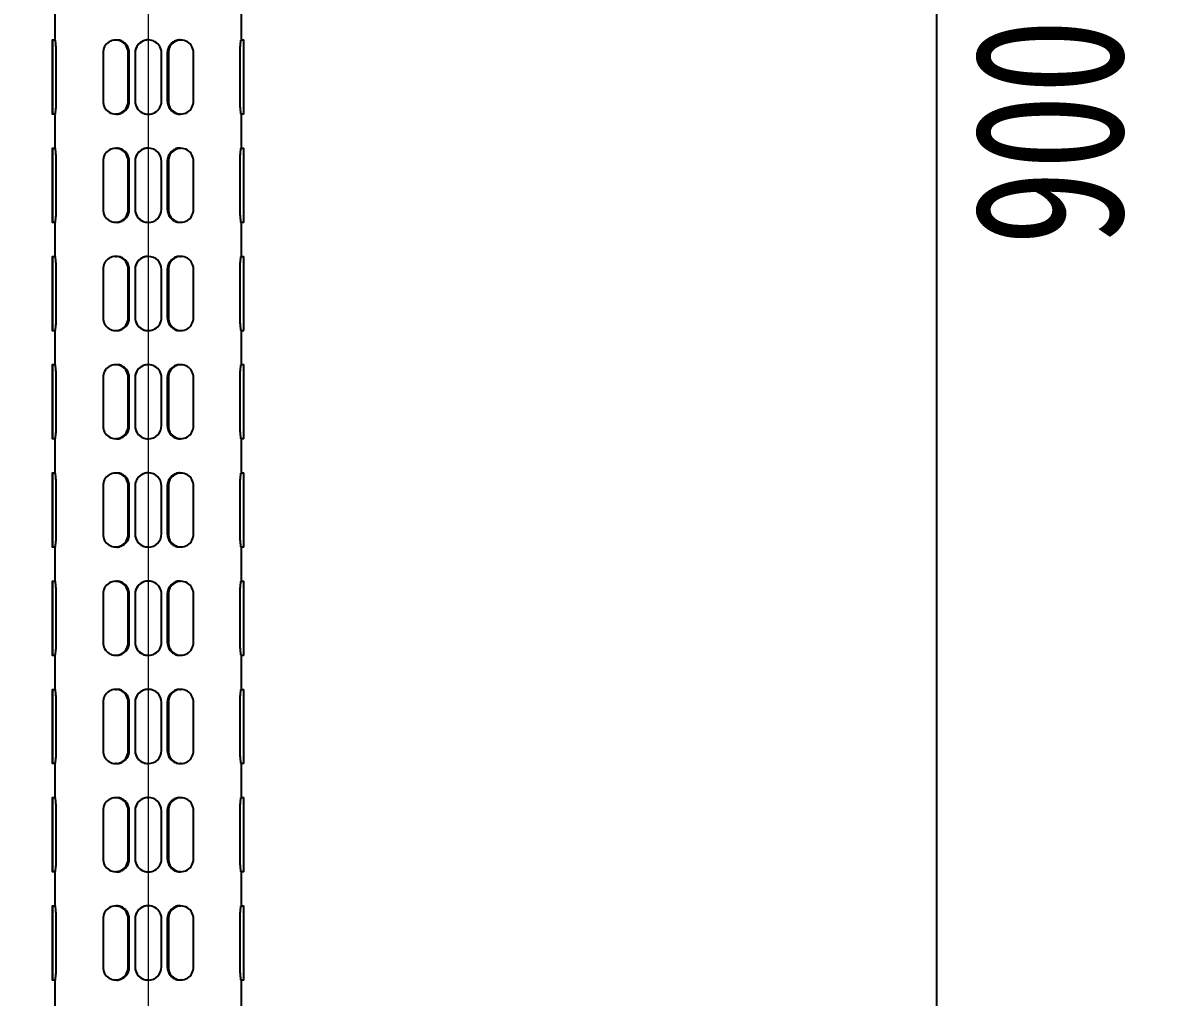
# Model space of a CAD drawing. Extents: x 0 to 951, y -2 to 427.
# Drawn here: x 182.47 to 209.47, y 148.11 to 171.06 of the extents above; entities that cross this region are included whole.
import ezdxf

# ---------------------------------------------------------------- set-up
doc = ezdxf.new("R2010")
doc.units = 0
doc.header["$LTSCALE"] = 23.1
doc.header["$MEASUREMENT"] = 0
doc.linetypes.add('CENTERX2', pattern=[20.32, 12.7, -2.54, 2.54, -2.54])
doc.layers.get('0').update_dxf_attribs({"linetype": 'CONTINUOUS'})
doc.layers.get('Defpoints').update_dxf_attribs({"linetype": 'CONTINUOUS'})
doc.layers.add('10', color=7, linetype='CONTINUOUS')
doc.styles.add('SLDTEXTSTYLE0', font='hyswlongfangsong.ttf')
doc.dimstyles.new('SLDDIMSTYLE0', dxfattribs={"dimtxt": 3.5, "dimasz": 4.08, "dimexe": 0, "dimexo": 0.0625, "dimgap": 0.875, "dimtad": 2, "dimdec": 0, "dimlfac": 5, "dimrnd": 1e-09, "dimzin": 12, "dimdsep": 46, "dimtxsty": 'SLDTEXTSTYLE0', "dimsah": 1, "dimcen": 0.09, "dimadec": 0, "dimazin": 3, "dimtfac": 1, "dimtdec": 0, "dimtofl": 0, "dimtmove": 0, "dimatfit": 3, "dimfxl": 1, "dimfrac": 2, "dimtolj": 1, "dimtzin": 12, "dimarcsym": 0})

# ---------------------------------------------------------------- blocks, each defined once
blk = doc.blocks.new('*D38')
at = {"layer": '10', "color": 0, "lineweight": -2}
for p, q in [((183.3, 226.61), (204.004, 226.61)), ((204.004, 117.19), (204.004, 222.53)), ((182.537, 113.11), (204.004, 113.11))]:
    blk.add_line(p, q, dxfattribs=at)
at = {"layer": '10', "color": 0}
for points in [[(204.684, 222.53), (203.324, 222.53), (204.004, 226.61)], [(203.324, 117.19), (204.684, 117.19), (204.004, 113.11)]]:
    blk.add_solid(points, dxfattribs=at)
at = {"layer": 'Defpoints', "color": 0}
for p in [(183.237, 226.61), (204.004, 226.61), (182.475, 113.11)]:
    blk.add_point(p, dxfattribs=at)
at = {"layer": '10', "color": 0, "insert": (204.879, 168.486), "char_height": 3.5, "attachment_point": 2, "rotation": 90, "style": 'SLDTEXTSTYLE0'}
blk.add_mtext('\\A1;900', dxfattribs=at)

msp = doc.modelspace()

# ---------------------------------------------------------------- linework, layer by layer
at = {"color": 7, "linetype": 'Continuous', "lineweight": 25}
for p, q in [((183.237, 170.657), (183.237, 171.465)), ((187.612, 171.464), (187.612, 170.656)), ((183.175, 170.66), (183.238, 170.66)), ((184.658, 170.66), (184.68, 170.66)), ((185.428, 170.66), (185.428, 170.66)), ((186.176, 170.66), (186.197, 170.66)), ((187.612, 170.66), (187.675, 170.66)), ((183.174, 170.348), (183.174, 169.223)), ((183.175, 169.223), (183.175, 170.348)), ((183.26, 169.223), (183.26, 170.348)), ((184.364, 170.348), (184.364, 169.223)), ((184.952, 169.223), (184.952, 170.348)), ((184.981, 169.223), (184.981, 170.348)), ((185.115, 170.348), (185.115, 169.223)), ((185.116, 170.348), (185.116, 169.223)), ((185.741, 169.223), (185.741, 170.348)), ((185.875, 170.348), (185.875, 169.223)), ((185.904, 170.348), (185.904, 169.223)), ((186.491, 169.223), (186.491, 170.348)), ((187.59, 169.223), (187.59, 170.348)), ((187.675, 169.223), (187.675, 170.348)), ((183.238, 168.91), (183.175, 168.91)), ((183.237, 168.107), (183.237, 168.915)), ((184.68, 168.91), (184.658, 168.91)), ((185.428, 168.91), (185.428, 168.91)), ((186.197, 168.91), (186.176, 168.91)), ((187.612, 168.914), (187.612, 168.106)), ((187.675, 168.91), (187.612, 168.91)), ((183.175, 168.11), (183.238, 168.11)), ((184.658, 168.11), (184.68, 168.11)), ((185.428, 168.11), (185.428, 168.11)), ((186.176, 168.11), (186.197, 168.11)), ((187.612, 168.11), (187.675, 168.11)), ((183.174, 167.798), (183.174, 166.673)), ((183.175, 166.673), (183.175, 167.798)), ((183.26, 166.673), (183.26, 167.798)), ((184.364, 167.798), (184.364, 166.673)), ((184.952, 166.673), (184.952, 167.798)), ((184.981, 166.673), (184.981, 167.798)), ((185.115, 167.798), (185.115, 166.673)), ((185.116, 167.798), (185.116, 166.673)), ((185.741, 166.673), (185.741, 167.798)), ((185.875, 167.798), (185.875, 166.673)), ((185.904, 167.798), (185.904, 166.673)), ((186.491, 166.673), (186.491, 167.798)), ((187.59, 166.673), (187.59, 167.798)), ((187.675, 166.673), (187.675, 167.798)), ((183.238, 166.36), (183.175, 166.36)), ((183.237, 165.557), (183.237, 166.365)), ((184.68, 166.36), (184.658, 166.36)), ((185.428, 166.36), (185.428, 166.36)), ((186.197, 166.36), (186.176, 166.36)), ((187.612, 166.364), (187.612, 165.556)), ((187.675, 166.36), (187.612, 166.36)), ((183.175, 165.56), (183.238, 165.56)), ((184.658, 165.56), (184.68, 165.56)), ((185.428, 165.56), (185.428, 165.56)), ((186.176, 165.56), (186.197, 165.56)), ((187.612, 165.56), (187.675, 165.56)), ((183.174, 165.248), (183.174, 164.123)), ((183.175, 164.123), (183.175, 165.248)), ((183.26, 164.123), (183.26, 165.248)), ((184.364, 165.248), (184.364, 164.123)), ((184.952, 164.123), (184.952, 165.248)), ((184.981, 164.123), (184.981, 165.248)), ((185.115, 165.248), (185.115, 164.123)), ((185.116, 165.248), (185.116, 164.123)), ((185.741, 164.123), (185.741, 165.248)), ((185.875, 165.248), (185.875, 164.123)), ((185.904, 165.248), (185.904, 164.123)), ((186.491, 164.123), (186.491, 165.248)), ((187.59, 164.123), (187.59, 165.248)), ((187.675, 164.123), (187.675, 165.248)), ((183.238, 163.81), (183.175, 163.81)), ((183.237, 163.007), (183.237, 163.815)), ((184.68, 163.81), (184.658, 163.81)), ((185.428, 163.81), (185.428, 163.81)), ((186.197, 163.81), (186.176, 163.81)), ((187.612, 163.814), (187.612, 163.006)), ((187.675, 163.81), (187.612, 163.81)), ((183.175, 163.01), (183.238, 163.01)), ((184.658, 163.01), (184.68, 163.01)), ((185.428, 163.01), (185.428, 163.01)), ((186.176, 163.01), (186.197, 163.01)), ((187.612, 163.01), (187.675, 163.01)), ((183.174, 162.698), (183.174, 161.573)), ((183.175, 161.573), (183.175, 162.698)), ((183.26, 161.573), (183.26, 162.698)), ((184.364, 162.698), (184.364, 161.573)), ((184.952, 161.573), (184.952, 162.698)), ((184.981, 161.573), (184.981, 162.698)), ((185.115, 162.698), (185.115, 161.573)), ((185.116, 162.698), (185.116, 161.573)), ((185.741, 161.573), (185.741, 162.698)), ((185.875, 162.698), (185.875, 161.573)), ((185.904, 162.698), (185.904, 161.573)), ((186.491, 161.573), (186.491, 162.698)), ((187.59, 161.573), (187.59, 162.698)), ((187.675, 161.573), (187.675, 162.698)), ((183.238, 161.26), (183.175, 161.26)), ((183.237, 160.457), (183.237, 161.265)), ((184.68, 161.26), (184.658, 161.26)), ((185.428, 161.26), (185.428, 161.26)), ((186.197, 161.26), (186.176, 161.26)), ((187.612, 161.264), (187.612, 160.456)), ((187.675, 161.26), (187.612, 161.26)), ((183.175, 160.46), (183.238, 160.46)), ((184.658, 160.46), (184.68, 160.46)), ((185.428, 160.46), (185.428, 160.46)), ((186.176, 160.46), (186.197, 160.46)), ((187.612, 160.46), (187.675, 160.46)), ((183.174, 160.148), (183.174, 159.023)), ((183.175, 159.023), (183.175, 160.148)), ((183.26, 159.023), (183.26, 160.148)), ((184.364, 160.148), (184.364, 159.023)), ((184.952, 159.023), (184.952, 160.148)), ((184.981, 159.023), (184.981, 160.148)), ((185.115, 160.148), (185.115, 159.023)), ((185.116, 160.148), (185.116, 159.023)), ((185.741, 159.023), (185.741, 160.148)), ((185.875, 160.148), (185.875, 159.023)), ((185.904, 160.148), (185.904, 159.023)), ((186.491, 159.023), (186.491, 160.148)), ((187.59, 159.023), (187.59, 160.148)), ((187.675, 159.023), (187.675, 160.148)), ((183.238, 158.71), (183.175, 158.71)), ((183.237, 157.907), (183.237, 158.715)), ((184.68, 158.71), (184.658, 158.71)), ((185.428, 158.71), (185.428, 158.71)), ((186.197, 158.71), (186.176, 158.71)), ((187.612, 158.714), (187.612, 157.906)), ((187.675, 158.71), (187.612, 158.71)), ((183.175, 157.91), (183.238, 157.91)), ((184.658, 157.91), (184.68, 157.91)), ((185.428, 157.91), (185.428, 157.91)), ((186.176, 157.91), (186.197, 157.91)), ((187.612, 157.91), (187.675, 157.91)), ((183.174, 157.598), (183.174, 156.473)), ((183.175, 156.473), (183.175, 157.598)), ((183.26, 156.473), (183.26, 157.598)), ((184.364, 157.598), (184.364, 156.473)), ((184.952, 156.473), (184.952, 157.598)), ((184.981, 156.473), (184.981, 157.598)), ((185.115, 157.598), (185.115, 156.473)), ((185.116, 157.598), (185.116, 156.473)), ((185.741, 156.473), (185.741, 157.598)), ((185.875, 157.598), (185.875, 156.473)), ((185.904, 157.598), (185.904, 156.473)), ((186.491, 156.473), (186.491, 157.598)), ((187.59, 156.473), (187.59, 157.598)), ((187.675, 156.473), (187.675, 157.598)), ((183.238, 156.16), (183.175, 156.16)), ((183.237, 155.357), (183.237, 156.165)), ((184.68, 156.16), (184.658, 156.16)), ((185.428, 156.16), (185.428, 156.16)), ((186.197, 156.16), (186.176, 156.16)), ((187.612, 156.164), (187.612, 155.356)), ((187.675, 156.16), (187.612, 156.16)), ((183.175, 155.36), (183.238, 155.36)), ((184.658, 155.36), (184.68, 155.36)), ((185.428, 155.36), (185.428, 155.36)), ((186.176, 155.36), (186.197, 155.36)), ((187.612, 155.36), (187.675, 155.36)), ((183.174, 155.048), (183.174, 153.923)), ((183.175, 153.923), (183.175, 155.048)), ((183.26, 153.923), (183.26, 155.048)), ((184.364, 155.048), (184.364, 153.923)), ((184.952, 153.923), (184.952, 155.048)), ((184.981, 153.923), (184.981, 155.048)), ((185.115, 155.048), (185.115, 153.923)), ((185.116, 155.048), (185.116, 153.923)), ((185.741, 153.923), (185.741, 155.048)), ((185.875, 155.048), (185.875, 153.923)), ((185.904, 155.048), (185.904, 153.923)), ((186.491, 153.923), (186.491, 155.048)), ((187.59, 153.923), (187.59, 155.048)), ((187.675, 153.923), (187.675, 155.048)), ((183.238, 153.61), (183.175, 153.61)), ((183.237, 152.807), (183.237, 153.615)), ((184.68, 153.61), (184.658, 153.61)), ((185.428, 153.61), (185.428, 153.61)), ((186.197, 153.61), (186.176, 153.61)), ((187.612, 153.614), (187.612, 152.806)), ((187.675, 153.61), (187.612, 153.61)), ((183.175, 152.81), (183.238, 152.81)), ((184.658, 152.81), (184.68, 152.81)), ((185.428, 152.81), (185.428, 152.81)), ((186.176, 152.81), (186.197, 152.81)), ((187.612, 152.81), (187.675, 152.81)), ((183.174, 152.498), (183.174, 151.373)), ((183.175, 151.373), (183.175, 152.498)), ((183.26, 151.373), (183.26, 152.498)), ((184.364, 152.498), (184.364, 151.373)), ((184.952, 151.373), (184.952, 152.498)), ((184.981, 151.373), (184.981, 152.498)), ((185.115, 152.498), (185.115, 151.373)), ((185.116, 152.498), (185.116, 151.373)), ((185.741, 151.373), (185.741, 152.498)), ((185.875, 152.498), (185.875, 151.373)), ((185.904, 152.498), (185.904, 151.373)), ((186.491, 151.373), (186.491, 152.498)), ((187.59, 151.373), (187.59, 152.498)), ((187.675, 151.373), (187.675, 152.498)), ((183.238, 151.06), (183.175, 151.06)), ((183.237, 150.257), (183.237, 151.065)), ((184.68, 151.06), (184.658, 151.06)), ((185.428, 151.06), (185.428, 151.06)), ((186.197, 151.06), (186.176, 151.06)), ((187.612, 151.064), (187.612, 150.256)), ((187.675, 151.06), (187.612, 151.06)), ((183.175, 150.26), (183.238, 150.26)), ((184.658, 150.26), (184.68, 150.26)), ((185.428, 150.26), (185.428, 150.26)), ((186.176, 150.26), (186.197, 150.26)), ((187.612, 150.26), (187.675, 150.26)), ((183.174, 149.948), (183.174, 148.823)), ((183.175, 148.823), (183.175, 149.948)), ((183.26, 148.823), (183.26, 149.948)), ((184.364, 149.948), (184.364, 148.823)), ((184.952, 148.823), (184.952, 149.948)), ((184.981, 148.823), (184.981, 149.948)), ((185.115, 149.948), (185.115, 148.823)), ((185.116, 149.948), (185.116, 148.823)), ((185.741, 148.823), (185.741, 149.948)), ((185.875, 149.948), (185.875, 148.823)), ((185.904, 149.948), (185.904, 148.823)), ((186.491, 148.823), (186.491, 149.948)), ((187.59, 148.823), (187.59, 149.948)), ((187.675, 148.823), (187.675, 149.948)), ((183.238, 148.51), (183.175, 148.51)), ((183.237, 147.707), (183.237, 148.515)), ((184.68, 148.51), (184.658, 148.51)), ((185.428, 148.51), (185.428, 148.51)), ((186.197, 148.51), (186.176, 148.51)), ((187.612, 148.514), (187.612, 147.706)), ((187.675, 148.51), (187.612, 148.51))]:
    msp.add_line(p, q, dxfattribs=at)
at = {"color": 7, "linetype": 'Continuous', "lineweight": 25, "flags": 128}
for points in [[(183.175, 170.348), (183.175, 170.468), (183.175, 170.569), (183.175, 170.637), (183.175, 170.66), (183.175, 170.637), (183.174, 170.569), (183.174, 170.468), (183.174, 170.348)], [(183.174, 169.223), (183.174, 169.103), (183.174, 169.002), (183.175, 168.934), (183.175, 168.91), (183.175, 168.934), (183.175, 169.002), (183.175, 169.103), (183.175, 169.223)], [(183.175, 167.798), (183.175, 167.918), (183.175, 168.019), (183.175, 168.087), (183.175, 168.11), (183.175, 168.087), (183.174, 168.019), (183.174, 167.918), (183.174, 167.798)], [(183.174, 166.673), (183.174, 166.553), (183.174, 166.452), (183.175, 166.384), (183.175, 166.36), (183.175, 166.384), (183.175, 166.452), (183.175, 166.553), (183.175, 166.673)], [(183.175, 165.248), (183.175, 165.368), (183.175, 165.469), (183.175, 165.537), (183.175, 165.56), (183.175, 165.537), (183.174, 165.469), (183.174, 165.368), (183.174, 165.248)], [(183.174, 164.123), (183.174, 164.003), (183.174, 163.902), (183.175, 163.834), (183.175, 163.81), (183.175, 163.834), (183.175, 163.902), (183.175, 164.003), (183.175, 164.123)], [(183.175, 162.698), (183.175, 162.818), (183.175, 162.919), (183.175, 162.987), (183.175, 163.01), (183.175, 162.987), (183.174, 162.919), (183.174, 162.818), (183.174, 162.698)], [(183.174, 161.573), (183.174, 161.453), (183.174, 161.352), (183.175, 161.284), (183.175, 161.26), (183.175, 161.284), (183.175, 161.352), (183.175, 161.453), (183.175, 161.573)], [(183.175, 160.148), (183.175, 160.268), (183.175, 160.369), (183.175, 160.437), (183.175, 160.46), (183.175, 160.437), (183.174, 160.369), (183.174, 160.268), (183.174, 160.148)], [(183.174, 159.023), (183.174, 158.903), (183.174, 158.802), (183.175, 158.734), (183.175, 158.71), (183.175, 158.734), (183.175, 158.802), (183.175, 158.903), (183.175, 159.023)], [(183.175, 157.598), (183.175, 157.718), (183.175, 157.819), (183.175, 157.887), (183.175, 157.91), (183.175, 157.887), (183.174, 157.819), (183.174, 157.718), (183.174, 157.598)], [(183.174, 156.473), (183.174, 156.353), (183.174, 156.252), (183.175, 156.184), (183.175, 156.16), (183.175, 156.184), (183.175, 156.252), (183.175, 156.353), (183.175, 156.473)], [(183.175, 155.048), (183.175, 155.168), (183.175, 155.269), (183.175, 155.337), (183.175, 155.36), (183.175, 155.337), (183.174, 155.269), (183.174, 155.168), (183.174, 155.048)], [(183.174, 153.923), (183.174, 153.803), (183.174, 153.702), (183.175, 153.634), (183.175, 153.61), (183.175, 153.634), (183.175, 153.702), (183.175, 153.803), (183.175, 153.923)], [(183.175, 152.498), (183.175, 152.618), (183.175, 152.719), (183.175, 152.787), (183.175, 152.81), (183.175, 152.787), (183.174, 152.719), (183.174, 152.618), (183.174, 152.498)], [(183.174, 151.373), (183.174, 151.253), (183.174, 151.152), (183.175, 151.084), (183.175, 151.06), (183.175, 151.084), (183.175, 151.152), (183.175, 151.253), (183.175, 151.373)], [(183.175, 149.948), (183.175, 150.068), (183.175, 150.169), (183.175, 150.237), (183.175, 150.26), (183.175, 150.237), (183.174, 150.169), (183.174, 150.068), (183.174, 149.948)], [(183.174, 148.823), (183.174, 148.703), (183.174, 148.602), (183.175, 148.534), (183.175, 148.51), (183.175, 148.534), (183.175, 148.602), (183.175, 148.703), (183.175, 148.823)]]:
    msp.add_lwpolyline(points, dxfattribs=at)
at = {"color": 7, "linetype": 'Continuous', "lineweight": 25}
for centre, radius, start, end in [((184.658, 170.363), 0.294, 357.156, 182.844), ((185.428, 170.348), 0.312, 359.9995, 180.0005), ((186.197, 170.363), 0.294, 357.108, 182.892), ((133.085, 170.426), 54.591, 359.9181, 0.2461), ((184.658, 169.208), 0.294, 177.1562, 2.8438), ((185.428, 169.223), 0.312, 179.9997, 0.0003), ((186.197, 169.208), 0.294, 177.1082, 2.8918), ((133.088, 169.145), 54.587, 359.7539, 0.0819), ((184.658, 167.813), 0.294, 357.1567, 182.8433), ((185.428, 167.798), 0.312, 0.0002, 179.9998), ((186.197, 167.813), 0.294, 357.1087, 182.8913), ((133.087, 167.876), 54.588, 359.9181, 0.2461), ((184.658, 166.658), 0.294, 177.1567, 2.8433), ((185.428, 166.673), 0.312, 180.0002, 359.9998), ((186.197, 166.658), 0.294, 177.1087, 2.8913), ((133.086, 166.595), 54.589, 359.7539, 0.0819), ((184.658, 165.263), 0.294, 357.1567, 182.8433), ((185.428, 165.248), 0.312, 0.0002, 179.9998), ((186.197, 165.263), 0.294, 357.1087, 182.8913), ((133.085, 165.326), 54.59, 359.9181, 0.2461), ((184.658, 164.108), 0.294, 177.1562, 2.8438), ((185.428, 164.123), 0.312, 179.9997, 0.0003), ((186.197, 164.108), 0.294, 177.1082, 2.8918), ((133.088, 164.045), 54.587, 359.7539, 0.0819), ((184.658, 162.713), 0.294, 357.1562, 182.8438), ((185.428, 162.698), 0.312, 359.9997, 180.0003), ((186.197, 162.713), 0.294, 357.1082, 182.8918), ((133.088, 162.776), 54.587, 359.9181, 0.2461), ((184.658, 161.558), 0.294, 177.1567, 2.8433), ((185.428, 161.573), 0.312, 180.0002, 359.9998), ((186.197, 161.558), 0.294, 177.1087, 2.8913), ((133.085, 161.495), 54.59, 359.7539, 0.0819), ((184.658, 160.163), 0.294, 357.1567, 182.8433), ((185.428, 160.148), 0.312, 0.0002, 179.9998), ((186.197, 160.163), 0.294, 357.1087, 182.8913), ((133.086, 160.226), 54.589, 359.9181, 0.2461), ((184.658, 159.008), 0.294, 177.1567, 2.8433), ((185.428, 159.023), 0.312, 180.0002, 359.9998), ((186.197, 159.008), 0.294, 177.1087, 2.8913), ((133.087, 158.945), 54.588, 359.7539, 0.0819), ((184.658, 157.613), 0.294, 357.156, 182.844), ((185.428, 157.598), 0.312, 359.9995, 180.0005), ((186.197, 157.613), 0.294, 357.108, 182.892), ((133.085, 157.676), 54.591, 359.9181, 0.2461), ((184.658, 156.458), 0.294, 177.156, 2.844), ((185.428, 156.473), 0.312, 179.9995, 0.0005), ((186.197, 156.458), 0.294, 177.108, 2.892), ((133.085, 156.395), 54.591, 359.7539, 0.0819), ((184.658, 155.063), 0.294, 357.1567, 182.8433), ((185.428, 155.048), 0.312, 0.0002, 179.9998), ((186.197, 155.063), 0.294, 357.1087, 182.8913), ((133.087, 155.126), 54.588, 359.9181, 0.2461), ((184.658, 153.908), 0.294, 177.1567, 2.8433), ((185.428, 153.923), 0.312, 180.0002, 359.9998), ((186.197, 153.908), 0.294, 177.1087, 2.8913), ((133.087, 153.845), 54.588, 359.7539, 0.0819), ((184.658, 152.513), 0.294, 357.1567, 182.8433), ((185.428, 152.498), 0.312, 0.0002, 179.9998), ((186.197, 152.513), 0.294, 357.1087, 182.8913), ((133.085, 152.576), 54.59, 359.9181, 0.2461), ((184.658, 151.358), 0.294, 177.1562, 2.8438), ((185.428, 151.373), 0.312, 179.9997, 0.0003), ((186.197, 151.358), 0.294, 177.1082, 2.8918), ((133.088, 151.295), 54.587, 359.7539, 0.0819), ((184.658, 149.963), 0.294, 357.1562, 182.8438), ((185.428, 149.948), 0.312, 359.9997, 180.0003), ((186.197, 149.963), 0.294, 357.1082, 182.8918), ((133.088, 150.026), 54.587, 359.9181, 0.2461), ((184.658, 148.808), 0.294, 177.1567, 2.8433), ((185.428, 148.823), 0.312, 180.0002, 359.9998), ((186.197, 148.808), 0.294, 177.1087, 2.8913), ((133.086, 148.745), 54.589, 359.7539, 0.0819)]:
    msp.add_arc(centre, radius, start, end, dxfattribs=at)
for points, knots in [([(183.26, 170.348), (183.26, 170.383), (183.259, 170.453), (183.251, 170.546), (183.244, 170.616), (183.238, 170.657), (183.238, 170.657), (183.238, 170.657)], [0, 0, 0, 0, 0.211985, 0.423921, 0.637214, 0.851418, 1, 1, 1, 1]), ([(184.981, 170.348), (184.978, 170.383), (184.971, 170.453), (184.918, 170.546), (184.842, 170.616), (184.757, 170.657), (184.702, 170.657), (184.68, 170.657)], [0, 0, 0, 0, 0.213249, 0.426449, 0.641014, 0.856496, 1, 1, 1, 1]), ([(185.428, 170.657), (185.416, 170.658), (185.37, 170.662), (185.291, 170.634), (185.204, 170.575), (185.142, 170.487), (185.117, 170.407), (185.116, 170.36), (185.115, 170.348)], [0, 0, 0, 0, 0.070496, 0.282949, 0.496153, 0.711248, 0.926475, 1, 1, 1, 1]), ([(186.175, 170.657), (186.165, 170.658), (186.122, 170.662), (186.046, 170.634), (185.962, 170.575), (185.901, 170.487), (185.877, 170.407), (185.875, 170.36), (185.875, 170.348)], [0, 0, 0, 0, 0.070496, 0.28295, 0.496154, 0.711249, 0.926475, 1, 1, 1, 1]), ([(187.59, 170.348), (187.591, 170.383), (187.592, 170.453), (187.599, 170.546), (187.606, 170.616), (187.612, 170.656), (187.612, 170.656), (187.612, 170.656)], [0, 0, 0, 0, 0.214722, 0.429394, 0.64544, 0.86241, 1, 1, 1, 1]), ([(183.238, 168.915), (183.238, 168.913), (183.237, 168.909), (183.241, 168.937), (183.249, 168.996), (183.256, 169.083), (183.26, 169.164), (183.26, 169.211), (183.26, 169.223)], [0, 0, 0, 0, 0.076828, 0.287834, 0.499586, 0.713222, 0.926976, 1, 1, 1, 1]), ([(184.68, 168.914), (184.691, 168.913), (184.734, 168.909), (184.81, 168.937), (184.894, 168.996), (184.955, 169.083), (184.979, 169.164), (184.981, 169.211), (184.981, 169.223)], [0, 0, 0, 0, 0.070496, 0.28295, 0.496154, 0.711255, 0.926475, 1, 1, 1, 1]), ([(185.115, 169.223), (185.119, 169.188), (185.126, 169.118), (185.179, 169.025), (185.258, 168.955), (185.346, 168.914), (185.405, 168.914), (185.428, 168.914)], [0, 0, 0, 0, 0.213249, 0.426443, 0.641013, 0.856495, 1, 1, 1, 1]), ([(185.875, 169.223), (185.878, 169.188), (185.885, 169.118), (185.937, 169.025), (186.014, 168.955), (186.098, 168.914), (186.154, 168.914), (186.176, 168.914)], [0, 0, 0, 0, 0.213249, 0.426443, 0.641013, 0.856495, 1, 1, 1, 1]), ([(187.612, 168.914), (187.612, 168.913), (187.613, 168.909), (187.609, 168.937), (187.602, 168.996), (187.594, 169.083), (187.591, 169.164), (187.59, 169.211), (187.59, 169.223)], [0, 0, 0, 0, 0.06492, 0.278648, 0.493131, 0.709523, 0.926034, 1, 1, 1, 1]), ([(183.26, 167.798), (183.26, 167.833), (183.259, 167.903), (183.251, 167.996), (183.244, 168.066), (183.238, 168.107), (183.238, 168.107), (183.238, 168.107)], [0, 0, 0, 0, 0.211985, 0.423915, 0.637213, 0.851419, 1, 1, 1, 1]), ([(184.981, 167.798), (184.978, 167.833), (184.971, 167.903), (184.918, 167.996), (184.842, 168.066), (184.757, 168.107), (184.702, 168.107), (184.68, 168.107)], [0, 0, 0, 0, 0.213249, 0.426443, 0.641013, 0.856496, 1, 1, 1, 1]), ([(185.428, 168.107), (185.416, 168.108), (185.37, 168.112), (185.291, 168.084), (185.204, 168.025), (185.142, 167.937), (185.117, 167.857), (185.116, 167.81), (185.115, 167.798)], [0, 0, 0, 0, 0.070496, 0.28295, 0.496154, 0.711255, 0.926475, 1, 1, 1, 1]), ([(186.175, 168.107), (186.165, 168.108), (186.122, 168.112), (186.046, 168.084), (185.962, 168.025), (185.901, 167.937), (185.877, 167.857), (185.875, 167.81), (185.875, 167.798)], [0, 0, 0, 0, 0.070496, 0.28295, 0.496154, 0.711256, 0.926475, 1, 1, 1, 1]), ([(187.59, 167.798), (187.591, 167.833), (187.592, 167.903), (187.599, 167.996), (187.606, 168.066), (187.612, 168.106), (187.612, 168.106), (187.612, 168.106)], [0, 0, 0, 0, 0.214722, 0.4293878, 0.6454398, 0.8624104, 1, 1, 1, 1]), ([(183.238, 166.365), (183.238, 166.363), (183.237, 166.359), (183.241, 166.387), (183.249, 166.446), (183.256, 166.533), (183.26, 166.614), (183.26, 166.661), (183.26, 166.673)], [0, 0, 0, 0, 0.076828, 0.287833, 0.499585, 0.713222, 0.926976, 1, 1, 1, 1]), ([(184.68, 166.364), (184.691, 166.363), (184.734, 166.359), (184.81, 166.387), (184.894, 166.446), (184.955, 166.533), (184.979, 166.614), (184.981, 166.661), (184.981, 166.673)], [0, 0, 0, 0, 0.070496, 0.282948, 0.496153, 0.711255, 0.926475, 1, 1, 1, 1]), ([(185.115, 166.673), (185.119, 166.638), (185.126, 166.568), (185.179, 166.475), (185.258, 166.405), (185.346, 166.364), (185.405, 166.364), (185.428, 166.364)], [0, 0, 0, 0, 0.21325, 0.426445, 0.641011, 0.856494, 1, 1, 1, 1]), ([(185.875, 166.673), (185.878, 166.638), (185.885, 166.568), (185.937, 166.475), (186.014, 166.405), (186.098, 166.364), (186.154, 166.364), (186.176, 166.364)], [0, 0, 0, 0, 0.21325, 0.426445, 0.641011, 0.856494, 1, 1, 1, 1]), ([(187.612, 166.364), (187.612, 166.363), (187.613, 166.359), (187.609, 166.387), (187.602, 166.446), (187.594, 166.533), (187.591, 166.614), (187.59, 166.661), (187.59, 166.673)], [0, 0, 0, 0, 0.064921, 0.278647, 0.49313, 0.709523, 0.926034, 1, 1, 1, 1]), ([(183.26, 165.248), (183.26, 165.283), (183.259, 165.353), (183.251, 165.446), (183.244, 165.516), (183.238, 165.557), (183.238, 165.557), (183.238, 165.557)], [0, 0, 0, 0, 0.211979, 0.423917, 0.637211, 0.851417, 1, 1, 1, 1]), ([(184.981, 165.248), (184.978, 165.283), (184.971, 165.353), (184.918, 165.446), (184.842, 165.516), (184.757, 165.557), (184.702, 165.557), (184.68, 165.557)], [0, 0, 0, 0, 0.213243, 0.426444, 0.641011, 0.856495, 1, 1, 1, 1]), ([(185.428, 165.557), (185.416, 165.558), (185.37, 165.562), (185.291, 165.534), (185.204, 165.475), (185.142, 165.387), (185.117, 165.307), (185.116, 165.26), (185.115, 165.248)], [0, 0, 0, 0, 0.070496, 0.282948, 0.496153, 0.711255, 0.926475, 1, 1, 1, 1]), ([(186.175, 165.557), (186.165, 165.558), (186.122, 165.562), (186.046, 165.534), (185.962, 165.475), (185.901, 165.387), (185.877, 165.307), (185.875, 165.26), (185.875, 165.248)], [0, 0, 0, 0, 0.070496, 0.282949, 0.496153, 0.711255, 0.926475, 1, 1, 1, 1]), ([(187.59, 165.248), (187.591, 165.283), (187.592, 165.353), (187.599, 165.446), (187.606, 165.516), (187.612, 165.556), (187.612, 165.556), (187.612, 165.556)], [0, 0, 0, 0, 0.214716, 0.429389, 0.645437, 0.862409, 1, 1, 1, 1]), ([(183.238, 163.815), (183.238, 163.813), (183.237, 163.809), (183.241, 163.837), (183.249, 163.896), (183.256, 163.983), (183.26, 164.064), (183.26, 164.111), (183.26, 164.123)], [0, 0, 0, 0, 0.076828, 0.287834, 0.499586, 0.713222, 0.926976, 1, 1, 1, 1]), ([(184.68, 163.814), (184.691, 163.813), (184.734, 163.809), (184.81, 163.837), (184.894, 163.896), (184.955, 163.983), (184.979, 164.064), (184.981, 164.111), (184.981, 164.123)], [0, 0, 0, 0, 0.070496, 0.28295, 0.496154, 0.711255, 0.926475, 1, 1, 1, 1]), ([(185.115, 164.123), (185.119, 164.088), (185.126, 164.018), (185.179, 163.925), (185.258, 163.855), (185.346, 163.814), (185.405, 163.814), (185.428, 163.814)], [0, 0, 0, 0, 0.213249, 0.426443, 0.641013, 0.856495, 1, 1, 1, 1]), ([(185.875, 164.123), (185.878, 164.088), (185.885, 164.018), (185.937, 163.925), (186.014, 163.855), (186.098, 163.814), (186.154, 163.814), (186.176, 163.814)], [0, 0, 0, 0, 0.213249, 0.426443, 0.641013, 0.856495, 1, 1, 1, 1]), ([(187.612, 163.814), (187.612, 163.813), (187.613, 163.809), (187.609, 163.837), (187.602, 163.896), (187.594, 163.983), (187.591, 164.064), (187.59, 164.111), (187.59, 164.123)], [0, 0, 0, 0, 0.06492, 0.278648, 0.493131, 0.709523, 0.926034, 1, 1, 1, 1]), ([(183.26, 162.698), (183.26, 162.733), (183.259, 162.803), (183.251, 162.896), (183.244, 162.966), (183.238, 163.007), (183.238, 163.007), (183.238, 163.007)], [0, 0, 0, 0, 0.211985, 0.423915, 0.637213, 0.851418, 1, 1, 1, 1]), ([(184.981, 162.698), (184.978, 162.733), (184.971, 162.803), (184.918, 162.896), (184.842, 162.966), (184.757, 163.007), (184.702, 163.007), (184.68, 163.007)], [0, 0, 0, 0, 0.213249, 0.426443, 0.641013, 0.856496, 1, 1, 1, 1]), ([(185.428, 163.007), (185.416, 163.008), (185.37, 163.012), (185.291, 162.984), (185.204, 162.925), (185.142, 162.837), (185.117, 162.757), (185.116, 162.71), (185.115, 162.698)], [0, 0, 0, 0, 0.070496, 0.28295, 0.496154, 0.711255, 0.926475, 1, 1, 1, 1]), ([(186.175, 163.007), (186.165, 163.008), (186.122, 163.012), (186.046, 162.984), (185.962, 162.925), (185.901, 162.837), (185.877, 162.757), (185.875, 162.71), (185.875, 162.698)], [0, 0, 0, 0, 0.070496, 0.28295, 0.496154, 0.711256, 0.926475, 1, 1, 1, 1]), ([(187.59, 162.698), (187.591, 162.733), (187.592, 162.803), (187.599, 162.896), (187.606, 162.966), (187.612, 163.006), (187.612, 163.006), (187.612, 163.006)], [0, 0, 0, 0, 0.214722, 0.4293878, 0.6454398, 0.8624104, 1, 1, 1, 1]), ([(183.238, 161.265), (183.238, 161.263), (183.237, 161.259), (183.241, 161.287), (183.249, 161.346), (183.256, 161.433), (183.26, 161.514), (183.26, 161.561), (183.26, 161.573)], [0, 0, 0, 0, 0.076828, 0.287833, 0.49959, 0.713221, 0.926976, 1, 1, 1, 1]), ([(184.68, 161.264), (184.691, 161.263), (184.734, 161.259), (184.81, 161.287), (184.894, 161.346), (184.955, 161.433), (184.979, 161.514), (184.981, 161.561), (184.981, 161.573)], [0, 0, 0, 0, 0.070496, 0.282949, 0.496158, 0.711254, 0.926475, 1, 1, 1, 1]), ([(185.115, 161.573), (185.119, 161.538), (185.126, 161.468), (185.179, 161.375), (185.258, 161.305), (185.346, 161.264), (185.405, 161.264), (185.428, 161.264)], [0, 0, 0, 0, 0.213243, 0.426444, 0.641011, 0.856494, 1, 1, 1, 1]), ([(185.875, 161.573), (185.878, 161.538), (185.885, 161.468), (185.937, 161.375), (186.014, 161.305), (186.098, 161.264), (186.154, 161.264), (186.176, 161.264)], [0, 0, 0, 0, 0.213243, 0.426444, 0.641011, 0.856494, 1, 1, 1, 1]), ([(187.612, 161.264), (187.612, 161.263), (187.613, 161.259), (187.609, 161.287), (187.602, 161.346), (187.594, 161.433), (187.591, 161.514), (187.59, 161.561), (187.59, 161.573)], [0, 0, 0, 0, 0.064921, 0.278647, 0.493136, 0.709522, 0.926034, 1, 1, 1, 1]), ([(183.26, 160.148), (183.26, 160.183), (183.259, 160.253), (183.251, 160.346), (183.244, 160.416), (183.238, 160.457), (183.238, 160.457), (183.238, 160.457)], [0, 0, 0, 0, 0.211986, 0.423917, 0.637211, 0.851417, 1, 1, 1, 1]), ([(184.981, 160.148), (184.978, 160.183), (184.971, 160.253), (184.918, 160.346), (184.842, 160.416), (184.757, 160.457), (184.702, 160.457), (184.68, 160.457)], [0, 0, 0, 0, 0.213251, 0.426445, 0.641011, 0.856495, 1, 1, 1, 1]), ([(185.428, 160.457), (185.416, 160.458), (185.37, 160.462), (185.291, 160.434), (185.204, 160.375), (185.142, 160.287), (185.117, 160.207), (185.116, 160.16), (185.115, 160.148)], [0, 0, 0, 0, 0.070496, 0.282948, 0.496153, 0.711255, 0.926475, 1, 1, 1, 1]), ([(186.175, 160.457), (186.165, 160.458), (186.122, 160.462), (186.046, 160.434), (185.962, 160.375), (185.901, 160.287), (185.877, 160.207), (185.875, 160.16), (185.875, 160.148)], [0, 0, 0, 0, 0.070496, 0.282949, 0.496153, 0.711255, 0.926475, 1, 1, 1, 1]), ([(187.59, 160.148), (187.591, 160.183), (187.592, 160.253), (187.599, 160.346), (187.606, 160.416), (187.612, 160.456), (187.612, 160.456), (187.612, 160.456)], [0, 0, 0, 0, 0.214723, 0.42939, 0.645438, 0.862409, 1, 1, 1, 1]), ([(183.238, 158.715), (183.238, 158.713), (183.237, 158.709), (183.241, 158.737), (183.249, 158.796), (183.256, 158.883), (183.26, 158.964), (183.26, 159.011), (183.26, 159.023)], [0, 0, 0, 0, 0.076828, 0.287834, 0.499586, 0.713222, 0.926976, 1, 1, 1, 1]), ([(184.68, 158.714), (184.691, 158.713), (184.734, 158.709), (184.81, 158.737), (184.894, 158.796), (184.955, 158.883), (184.979, 158.964), (184.981, 159.011), (184.981, 159.023)], [0, 0, 0, 0, 0.070496, 0.28295, 0.496154, 0.711255, 0.926475, 1, 1, 1, 1]), ([(185.115, 159.023), (185.119, 158.988), (185.126, 158.918), (185.179, 158.825), (185.258, 158.755), (185.346, 158.714), (185.405, 158.714), (185.428, 158.714)], [0, 0, 0, 0, 0.21325, 0.426444, 0.641009, 0.856495, 1, 1, 1, 1]), ([(185.875, 159.023), (185.878, 158.988), (185.885, 158.918), (185.937, 158.825), (186.014, 158.755), (186.098, 158.714), (186.154, 158.714), (186.176, 158.714)], [0, 0, 0, 0, 0.21325, 0.426444, 0.64101, 0.856495, 1, 1, 1, 1]), ([(187.612, 158.714), (187.612, 158.713), (187.613, 158.709), (187.609, 158.737), (187.602, 158.796), (187.594, 158.883), (187.591, 158.964), (187.59, 159.011), (187.59, 159.023)], [0, 0, 0, 0, 0.064921, 0.278649, 0.493132, 0.709524, 0.926034, 1, 1, 1, 1]), ([(183.26, 157.598), (183.26, 157.633), (183.259, 157.703), (183.251, 157.796), (183.244, 157.866), (183.238, 157.907), (183.238, 157.907), (183.238, 157.907)], [0, 0, 0, 0, 0.211985, 0.423915, 0.637213, 0.851418, 1, 1, 1, 1]), ([(184.981, 157.598), (184.978, 157.633), (184.971, 157.703), (184.918, 157.796), (184.842, 157.866), (184.757, 157.907), (184.702, 157.907), (184.68, 157.907)], [0, 0, 0, 0, 0.213249, 0.426443, 0.641013, 0.856496, 1, 1, 1, 1]), ([(185.428, 157.907), (185.416, 157.908), (185.37, 157.912), (185.291, 157.884), (185.204, 157.825), (185.142, 157.737), (185.117, 157.657), (185.116, 157.61), (185.115, 157.598)], [0, 0, 0, 0, 0.070496, 0.28295, 0.496154, 0.711255, 0.926475, 1, 1, 1, 1]), ([(186.175, 157.907), (186.165, 157.908), (186.122, 157.912), (186.046, 157.884), (185.962, 157.825), (185.901, 157.737), (185.877, 157.657), (185.875, 157.61), (185.875, 157.598)], [0, 0, 0, 0, 0.070496, 0.28295, 0.496154, 0.711256, 0.926475, 1, 1, 1, 1]), ([(187.59, 157.598), (187.591, 157.633), (187.592, 157.703), (187.599, 157.796), (187.606, 157.866), (187.612, 157.906), (187.612, 157.906), (187.612, 157.906)], [0, 0, 0, 0, 0.214722, 0.4293878, 0.6454398, 0.8624104, 1, 1, 1, 1]), ([(183.238, 156.165), (183.238, 156.163), (183.237, 156.159), (183.241, 156.187), (183.249, 156.246), (183.256, 156.333), (183.26, 156.414), (183.26, 156.461), (183.26, 156.473)], [0, 0, 0, 0, 0.076827, 0.287834, 0.499585, 0.713215, 0.926976, 1, 1, 1, 1]), ([(184.68, 156.164), (184.691, 156.163), (184.734, 156.159), (184.81, 156.187), (184.894, 156.246), (184.955, 156.333), (184.979, 156.414), (184.981, 156.461), (184.981, 156.473)], [0, 0, 0, 0, 0.070496, 0.282949, 0.496153, 0.711248, 0.926475, 1, 1, 1, 1]), ([(185.115, 156.473), (185.119, 156.438), (185.126, 156.368), (185.179, 156.275), (185.258, 156.205), (185.346, 156.164), (185.405, 156.164), (185.428, 156.164)], [0, 0, 0, 0, 0.213249, 0.426443, 0.641013, 0.856495, 1, 1, 1, 1]), ([(185.875, 156.473), (185.878, 156.438), (185.885, 156.368), (185.937, 156.275), (186.014, 156.205), (186.098, 156.164), (186.154, 156.164), (186.176, 156.164)], [0, 0, 0, 0, 0.213249, 0.426443, 0.641013, 0.856495, 1, 1, 1, 1]), ([(187.612, 156.164), (187.612, 156.163), (187.613, 156.159), (187.609, 156.187), (187.602, 156.246), (187.594, 156.333), (187.591, 156.414), (187.59, 156.461), (187.59, 156.473)], [0, 0, 0, 0, 0.06492, 0.278648, 0.493131, 0.709516, 0.926034, 1, 1, 1, 1]), ([(183.26, 155.048), (183.26, 155.083), (183.259, 155.153), (183.251, 155.246), (183.244, 155.316), (183.238, 155.357), (183.238, 155.357), (183.238, 155.357)], [0, 0, 0, 0, 0.211986, 0.423916, 0.63721, 0.851418, 1, 1, 1, 1]), ([(184.981, 155.048), (184.978, 155.083), (184.971, 155.153), (184.918, 155.246), (184.842, 155.316), (184.757, 155.357), (184.702, 155.357), (184.68, 155.357)], [0, 0, 0, 0, 0.21325, 0.426444, 0.641009, 0.856496, 1, 1, 1, 1]), ([(185.428, 155.357), (185.416, 155.358), (185.37, 155.362), (185.291, 155.334), (185.204, 155.275), (185.142, 155.187), (185.117, 155.107), (185.116, 155.06), (185.115, 155.048)], [0, 0, 0, 0, 0.070496, 0.28295, 0.496154, 0.711255, 0.926475, 1, 1, 1, 1]), ([(186.175, 155.357), (186.165, 155.358), (186.122, 155.362), (186.046, 155.334), (185.962, 155.275), (185.901, 155.187), (185.877, 155.107), (185.875, 155.06), (185.875, 155.048)], [0, 0, 0, 0, 0.070496, 0.28295, 0.496154, 0.711256, 0.926475, 1, 1, 1, 1]), ([(187.59, 155.048), (187.591, 155.083), (187.592, 155.153), (187.599, 155.246), (187.606, 155.316), (187.612, 155.356), (187.612, 155.356), (187.612, 155.356)], [0, 0, 0, 0, 0.214722, 0.429389, 0.645436, 0.86241, 1, 1, 1, 1]), ([(183.238, 153.615), (183.238, 153.613), (183.237, 153.609), (183.241, 153.637), (183.249, 153.696), (183.256, 153.783), (183.26, 153.864), (183.26, 153.911), (183.26, 153.923)], [0, 0, 0, 0, 0.076828, 0.287833, 0.499585, 0.713222, 0.926976, 1, 1, 1, 1]), ([(184.68, 153.614), (184.691, 153.613), (184.734, 153.609), (184.81, 153.637), (184.894, 153.696), (184.955, 153.783), (184.979, 153.864), (184.981, 153.911), (184.981, 153.923)], [0, 0, 0, 0, 0.070496, 0.282948, 0.496153, 0.711255, 0.926475, 1, 1, 1, 1]), ([(185.115, 153.923), (185.119, 153.888), (185.126, 153.818), (185.179, 153.725), (185.258, 153.655), (185.346, 153.614), (185.405, 153.614), (185.428, 153.614)], [0, 0, 0, 0, 0.21325, 0.426445, 0.641011, 0.856494, 1, 1, 1, 1]), ([(185.875, 153.923), (185.878, 153.888), (185.885, 153.818), (185.937, 153.725), (186.014, 153.655), (186.098, 153.614), (186.154, 153.614), (186.176, 153.614)], [0, 0, 0, 0, 0.21325, 0.426445, 0.641011, 0.856494, 1, 1, 1, 1]), ([(187.612, 153.614), (187.612, 153.613), (187.613, 153.609), (187.609, 153.637), (187.602, 153.696), (187.594, 153.783), (187.591, 153.864), (187.59, 153.911), (187.59, 153.923)], [0, 0, 0, 0, 0.064921, 0.278647, 0.49313, 0.709523, 0.926034, 1, 1, 1, 1]), ([(183.26, 152.498), (183.26, 152.533), (183.259, 152.603), (183.251, 152.696), (183.244, 152.766), (183.238, 152.807), (183.238, 152.807), (183.238, 152.807)], [0, 0, 0, 0, 0.211979, 0.423917, 0.637211, 0.851417, 1, 1, 1, 1]), ([(184.981, 152.498), (184.978, 152.533), (184.971, 152.603), (184.918, 152.696), (184.842, 152.766), (184.757, 152.807), (184.702, 152.807), (184.68, 152.807)], [0, 0, 0, 0, 0.213243, 0.426444, 0.641011, 0.856495, 1, 1, 1, 1]), ([(185.428, 152.807), (185.416, 152.808), (185.37, 152.812), (185.291, 152.784), (185.204, 152.725), (185.142, 152.637), (185.117, 152.557), (185.116, 152.51), (185.115, 152.498)], [0, 0, 0, 0, 0.070496, 0.282952, 0.496157, 0.711254, 0.926482, 1, 1, 1, 1]), ([(186.175, 152.807), (186.165, 152.808), (186.122, 152.812), (186.046, 152.784), (185.962, 152.725), (185.901, 152.637), (185.877, 152.557), (185.875, 152.51), (185.875, 152.498)], [0, 0, 0, 0, 0.070497, 0.282952, 0.496157, 0.711254, 0.926482, 1, 1, 1, 1]), ([(187.59, 152.498), (187.591, 152.533), (187.592, 152.603), (187.599, 152.696), (187.606, 152.766), (187.612, 152.806), (187.612, 152.806), (187.612, 152.806)], [0, 0, 0, 0, 0.214716, 0.429389, 0.645437, 0.862409, 1, 1, 1, 1]), ([(183.238, 151.065), (183.238, 151.063), (183.237, 151.059), (183.241, 151.087), (183.249, 151.146), (183.256, 151.233), (183.26, 151.314), (183.26, 151.361), (183.26, 151.373)], [0, 0, 0, 0, 0.076828, 0.287834, 0.499586, 0.713222, 0.926976, 1, 1, 1, 1]), ([(184.68, 151.064), (184.691, 151.063), (184.734, 151.059), (184.81, 151.087), (184.894, 151.146), (184.955, 151.233), (184.979, 151.314), (184.981, 151.361), (184.981, 151.373)], [0, 0, 0, 0, 0.070496, 0.28295, 0.496154, 0.711255, 0.926475, 1, 1, 1, 1]), ([(185.115, 151.373), (185.119, 151.338), (185.126, 151.268), (185.179, 151.175), (185.258, 151.105), (185.346, 151.064), (185.405, 151.064), (185.428, 151.064)], [0, 0, 0, 0, 0.213249, 0.426443, 0.641013, 0.856495, 1, 1, 1, 1]), ([(185.875, 151.373), (185.878, 151.338), (185.885, 151.268), (185.937, 151.175), (186.014, 151.105), (186.098, 151.064), (186.154, 151.064), (186.176, 151.064)], [0, 0, 0, 0, 0.213249, 0.426443, 0.641013, 0.856495, 1, 1, 1, 1]), ([(187.612, 151.064), (187.612, 151.063), (187.613, 151.059), (187.609, 151.087), (187.602, 151.146), (187.594, 151.233), (187.591, 151.314), (187.59, 151.361), (187.59, 151.373)], [0, 0, 0, 0, 0.06492, 0.278648, 0.493131, 0.709523, 0.926034, 1, 1, 1, 1]), ([(183.26, 149.948), (183.26, 149.983), (183.259, 150.053), (183.251, 150.146), (183.244, 150.216), (183.238, 150.257), (183.238, 150.257), (183.238, 150.257)], [0, 0, 0, 0, 0.211985, 0.423915, 0.637213, 0.851419, 1, 1, 1, 1]), ([(184.981, 149.948), (184.978, 149.983), (184.971, 150.053), (184.918, 150.146), (184.842, 150.216), (184.757, 150.257), (184.702, 150.257), (184.68, 150.257)], [0, 0, 0, 0, 0.213249, 0.426443, 0.641013, 0.856496, 1, 1, 1, 1]), ([(185.428, 150.257), (185.416, 150.258), (185.37, 150.262), (185.291, 150.234), (185.204, 150.175), (185.142, 150.087), (185.117, 150.007), (185.116, 149.96), (185.115, 149.948)], [0, 0, 0, 0, 0.070496, 0.28295, 0.496154, 0.711255, 0.926475, 1, 1, 1, 1]), ([(186.175, 150.257), (186.165, 150.258), (186.122, 150.262), (186.046, 150.234), (185.962, 150.175), (185.901, 150.087), (185.877, 150.007), (185.875, 149.96), (185.875, 149.948)], [0, 0, 0, 0, 0.070496, 0.28295, 0.496154, 0.711256, 0.926475, 1, 1, 1, 1]), ([(187.59, 149.948), (187.591, 149.983), (187.592, 150.053), (187.599, 150.146), (187.606, 150.216), (187.612, 150.256), (187.612, 150.256), (187.612, 150.256)], [0, 0, 0, 0, 0.214722, 0.4293878, 0.6454398, 0.8624104, 1, 1, 1, 1]), ([(183.238, 148.515), (183.238, 148.513), (183.237, 148.509), (183.241, 148.537), (183.249, 148.596), (183.256, 148.683), (183.26, 148.764), (183.26, 148.811), (183.26, 148.823)], [0, 0, 0, 0, 0.076828, 0.287833, 0.499585, 0.713222, 0.926976, 1, 1, 1, 1]), ([(184.68, 148.514), (184.691, 148.513), (184.734, 148.509), (184.81, 148.537), (184.894, 148.596), (184.955, 148.683), (184.979, 148.764), (184.981, 148.811), (184.981, 148.823)], [0, 0, 0, 0, 0.070496, 0.282948, 0.496153, 0.711255, 0.926475, 1, 1, 1, 1]), ([(185.115, 148.823), (185.119, 148.788), (185.126, 148.718), (185.179, 148.625), (185.258, 148.555), (185.346, 148.514), (185.405, 148.514), (185.428, 148.514)], [0, 0, 0, 0, 0.21325, 0.426445, 0.641011, 0.856494, 1, 1, 1, 1]), ([(185.875, 148.823), (185.878, 148.788), (185.885, 148.718), (185.937, 148.625), (186.014, 148.555), (186.098, 148.514), (186.154, 148.514), (186.176, 148.514)], [0, 0, 0, 0, 0.21325, 0.426445, 0.641011, 0.856494, 1, 1, 1, 1]), ([(187.612, 148.514), (187.612, 148.513), (187.613, 148.509), (187.609, 148.537), (187.602, 148.596), (187.594, 148.683), (187.591, 148.764), (187.59, 148.811), (187.59, 148.823)], [0, 0, 0, 0, 0.064921, 0.278647, 0.49313, 0.709523, 0.926034, 1, 1, 1, 1])]:
    msp.add_open_spline(points, degree=3, knots=knots, dxfattribs=at)
at = {"layer": '10', "linetype": 'CENTERX2', "lineweight": 18}
msp.add_line((185.425, 206.923), (185.425, 116.063), dxfattribs=at)

# ---------------------------------------------------------------- dimensions: what is measured, and where the dimension line sits
at = {"layer": '10'}
dim = msp.add_linear_dim(base=(204.004, 226.61), p1=(182.475, 113.11), p2=(183.237, 226.61), angle=90, text='900', dimstyle='SLDDIMSTYLE0', dxfattribs=at)
dim.commit()
dim.dimension.update_dxf_attribs({"geometry": '*D38', "text_midpoint": (204.004, 168.486), "dimtype": 160})

doc.saveas('drawing.dxf')
